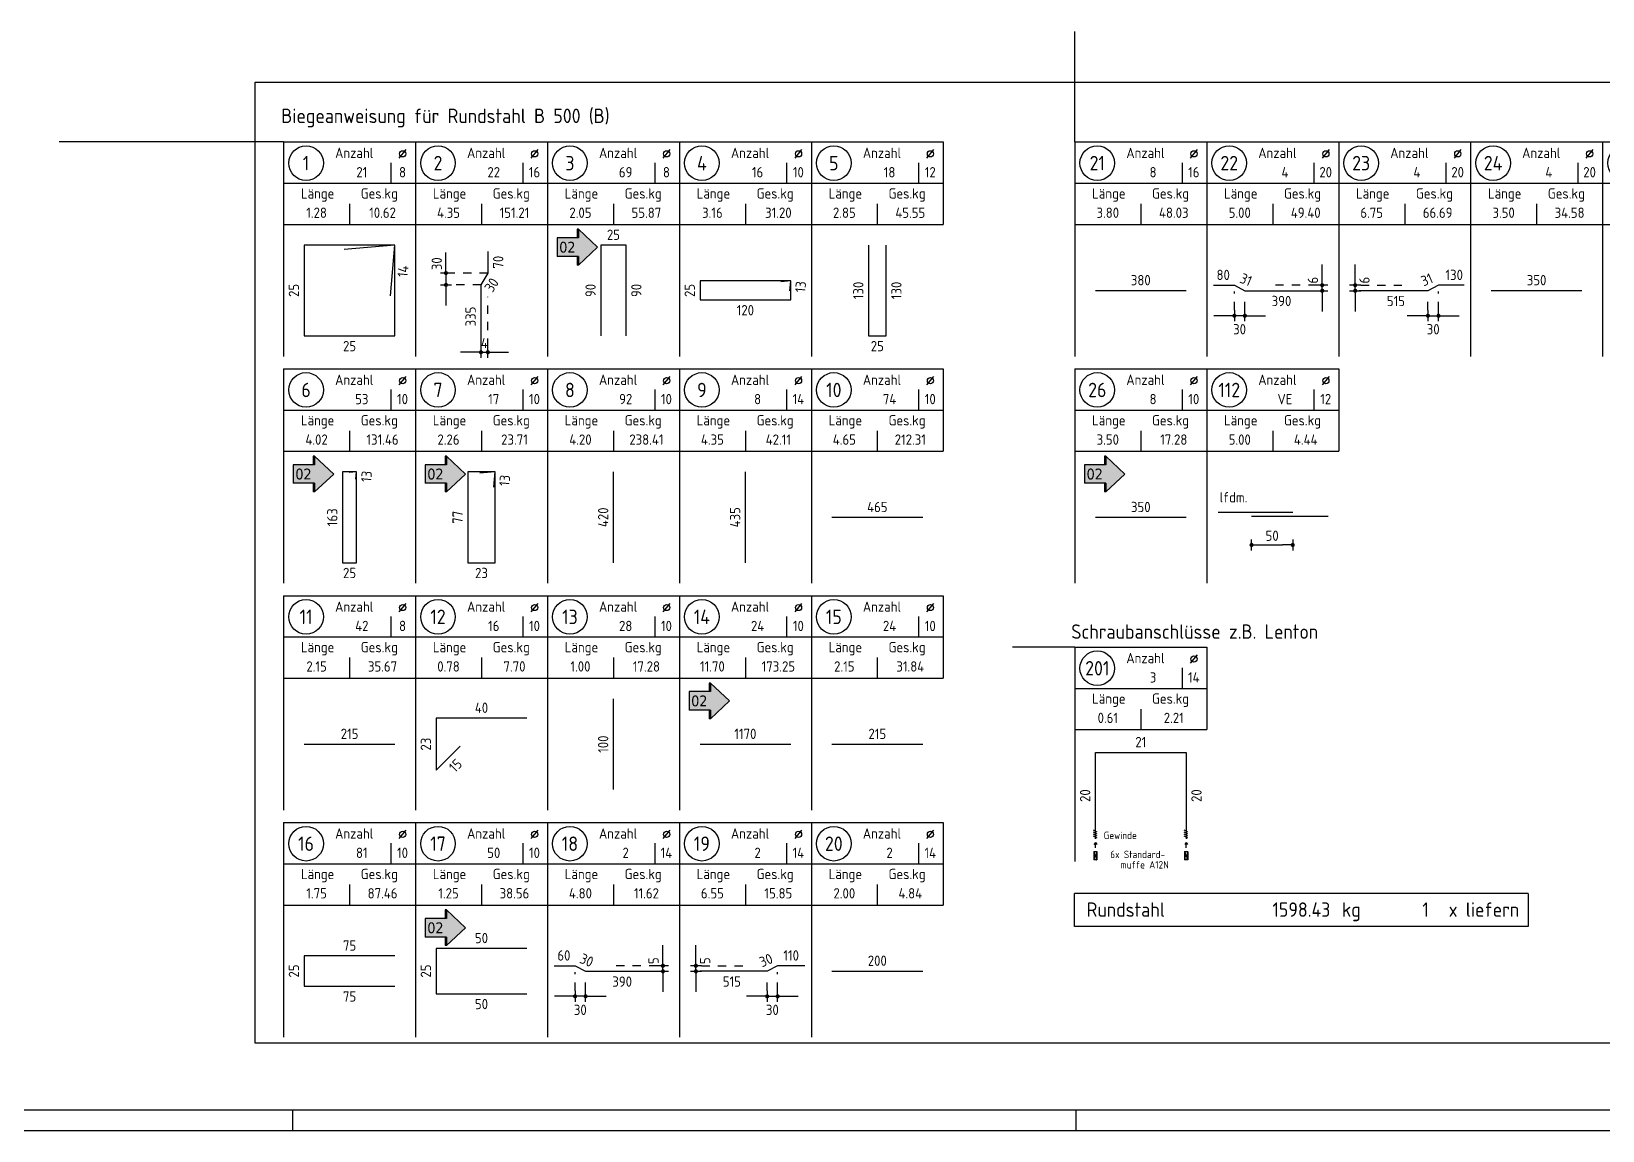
# Model space of a CAD drawing. Extents: x 44 to 147, y 27 to 70.
# Drawn here: x 81.17 to 100.22, y 36.03 to 49.35 of the extents above; entities that cross this region are included whole.
import ezdxf
from ezdxf.enums import TextEntityAlignment as Align

# ---------------------------------------------------------------- set-up
doc = ezdxf.new("R2010")
doc.units = 0
doc.header["$LTSCALE"] = 0.5
doc.linetypes.add('AUSGEZOGEN', pattern=[1000.01, 1000, 0.01])
doc.linetypes.add('HIDDEN4', pattern=[0.12, 0.02, -0.1])
for name, color, linetype in [('grau_hell', 7, 'Continuous'), ('index', 7, 'Continuous'), ('MASSE', 7, 'Continuous'), ('OBJEKT', 7, 'Continuous'), ('RAHMEN', 7, 'Continuous'), ('RND', 7, 'Continuous'), ('RND_BILD', 7, 'Continuous'), ('STAHL', 7, 'Continuous'), ('TEXT', 7, 'Continuous')]:
    doc.layers.add(name, color=color, linetype=linetype)
doc.layers.add('NOPLOT', color=7, linetype='Continuous', plot=False)
doc.styles.add('helv', font='tahoma.ttf')
doc.styles.add('txt', font='isocp.shx')
doc.dimstyles.new('DOT_I', dxfattribs={"dimscale": 0.5, "dimtxt": 0.25, "dimasz": 0.25, "dimexe": 0.1, "dimexo": 0.3, "dimgap": 0.1, "dimtad": 1, "dimdec": 3, "dimzin": 3, "dimtxsty": 'txt', "dimblk": 'DOT', "dimblk1": 'DOT', "dimblk2": 'DOT', "dimsah": 1, "dimcen": 0.1, "dimse1": 1, "dimse2": 1, "dimazin": 0, "dimtfac": 1, "dimtdec": 4, "dimtix": 1, "dimtmove": 2, "dimatfit": 3, "dimfxl": 0, "dimtvp": 1, "dimtolj": 1, "dimtzin": 0, "dimarcsym": 0})

# ---------------------------------------------------------------- blocks, each defined once
blk = doc.blocks.new('A1-57-0')
at = {"layer": 'RAHMEN', "color": 5}
blk.add_line((2, 0.5), (137.4, 0.5), dxfattribs=at)
at = {"layer": 'RAHMEN', "color": 7}
for p, q in [((80.9, 0), (80.9, 0.5)), ((99.9, 0), (99.9, 0.5))]:
    blk.add_line(p, q, dxfattribs=at)
at = {"layer": 'RAHMEN'}
blk.add_line((0, 0), (137.9, 0), dxfattribs=at)
blk = doc.blocks.new('DOT')
at = {"layer": 'MASSE', "color": 7, "linetype": 'Continuous'}
for p, q in [((0, 0), (-1, 0)), ((0, 0.54), (0, -0.54))]:
    blk.add_line(p, q, dxfattribs=at)
at = {"layer": 'MASSE', "color": 7, "linetype": 'Continuous', "const_width": 0.2}
blk.add_lwpolyline([(-0.1, 0, 1), (0.1, 0, 1)], format="xyb", close=True, dxfattribs=at)
blk = doc.blocks.new('*D52')
at = {"layer": 'DEFPOINTS', "color": 0, "linetype": 'AUSGEZOGEN', "transparency": 16777216}
for p in [(86.618, 45.463), (86.702, 45.463), (86.702, 45.463)]:
    blk.add_point(p, dxfattribs=at)
at = {"layer": 'RND_BILD', "color": 0, "linetype": 'AUSGEZOGEN', "lineweight": -2, "transparency": 16777216}
for p, q in [((86.493, 45.463), (86.368, 45.463)), ((86.618, 45.463), (86.702, 45.463)), ((86.827, 45.463), (86.952, 45.463))]:
    blk.add_line(p, q, dxfattribs=at)
at = {"layer": 'RND_BILD', "color": 0, "linetype": 'AUSGEZOGEN', "lineweight": -2, "transparency": 16777216, "xscale": 0.125, "yscale": 0.125, "zscale": 0.125}
blk.add_blockref('DOT', (86.618, 45.463), dxfattribs=at)
at = {"layer": 'RND_BILD', "color": 0, "linetype": 'AUSGEZOGEN', "lineweight": -2, "transparency": 16777216, "xscale": 0.125, "yscale": 0.125, "zscale": 0.125, "rotation": 180}
blk.add_blockref('DOT', (86.702, 45.463), dxfattribs=at)
at = {"layer": 'RND_BILD', "color": 0, "linetype": 'AUSGEZOGEN', "transparency": 16777216, "insert": (86.66, 45.575), "char_height": 0.125, "attachment_point": 5, "style": 'txt'}
blk.add_mtext('\\A1;4', dxfattribs=at)
blk = doc.blocks.new('*D53')
at = {"layer": 'DEFPOINTS', "color": 0, "linetype": 'AUSGEZOGEN', "transparency": 16777216}
for p in [(86.194, 46.423), (86.194, 46.28), (86.194, 46.28)]:
    blk.add_point(p, dxfattribs=at)
at = {"layer": 'MASSE', "color": 0, "linetype": 'AUSGEZOGEN', "lineweight": -2, "transparency": 16777216}
for p, q in [((86.194, 46.548), (86.194, 46.673)), ((86.194, 46.423), (86.194, 46.28)), ((86.194, 46.155), (86.194, 46.03))]:
    blk.add_line(p, q, dxfattribs=at)
at = {"layer": 'MASSE', "color": 0, "linetype": 'AUSGEZOGEN', "lineweight": -2, "transparency": 16777216, "xscale": 0.125, "yscale": 0.125, "zscale": 0.125}
for p, rotation in [((86.194, 46.423), 270), ((86.194, 46.28), 90)]:
    blk.add_blockref('DOT', p, dxfattribs=dict(at, rotation=rotation))
at = {"layer": 'MASSE', "color": 0, "linetype": 'AUSGEZOGEN', "transparency": 16777216, "insert": (86.082, 46.536), "char_height": 0.125, "attachment_point": 5, "rotation": 90, "style": 'txt'}
blk.add_mtext('\\A1;30', dxfattribs=at)
blk = doc.blocks.new('*D56')
at = {"layer": 'DEFPOINTS', "color": 0, "linetype": 'AUSGEZOGEN', "transparency": 16777216}
for p in [(95.963, 43.477), (96.463, 43.477), (96.463, 43.127)]:
    blk.add_point(p, dxfattribs=at)
at = {"layer": 'RND', "color": 0, "linetype": 'AUSGEZOGEN', "lineweight": -2, "transparency": 16777216}
blk.add_line((96.088, 43.127), (96.338, 43.127), dxfattribs=at)
at = {"layer": 'RND', "color": 0, "linetype": 'AUSGEZOGEN', "lineweight": -2, "transparency": 16777216, "xscale": 0.125, "yscale": 0.125, "zscale": 0.125, "rotation": 180}
blk.add_blockref('DOT', (95.963, 43.127), dxfattribs=at)
at = {"layer": 'RND', "color": 0, "linetype": 'AUSGEZOGEN', "lineweight": -2, "transparency": 16777216, "xscale": 0.125, "yscale": 0.125, "zscale": 0.125}
blk.add_blockref('DOT', (96.463, 43.127), dxfattribs=at)
at = {"layer": 'RND', "color": 0, "linetype": 'AUSGEZOGEN', "transparency": 16777216, "insert": (96.213, 43.239), "char_height": 0.125, "attachment_point": 5, "style": 'txt'}
blk.add_mtext('\\A1;50', dxfattribs=at)
blk = doc.blocks.new('Muffe%%C28')
at = {"layer": 'STAHL', "color": 102, "linetype": 'AUSGEZOGEN'}
for p, q in [((-0.01, 0.117), (-0.011, 0.116)), ((-0.011, 0.116), (-0.011, 0.017)), ((-0.011, 0.017), (-0.01, 0.016)), ((0.025, 0.117), (-0.01, 0.117)), ((-0.01, 0.016), (0.025, 0.016)), ((-0.007, 0.116), (-0.008, 0.117)), ((-0.007, 0.017), (-0.008, 0.016)), ((-0.007, 0.116), (-0.002, 0.072)), ((-0.007, 0.017), (-0.002, 0.061)), ((0.018, 0.07), (-0.003, 0.07)), ((-0.003, 0.063), (0.018, 0.063)), ((-0.002, 0.072), (-0.002, 0.066)), ((-0.002, 0.061), (-0.002, 0.066)), ((0.022, 0.116), (0.017, 0.072)), ((0.017, 0.072), (0.017, 0.066)), ((0.017, 0.061), (0.017, 0.066)), ((0.022, 0.017), (0.017, 0.061)), ((0.022, 0.116), (0.023, 0.117)), ((0.022, 0.017), (0.023, 0.016)), ((0.026, 0.116), (0.025, 0.117)), ((0.025, 0.016), (0.026, 0.017)), ((0.026, 0.116), (0.026, 0.017))]:
    blk.add_line(p, q, dxfattribs=at)
at = {"layer": 'TEXT', "color": 102, "linetype": 'AUSGEZOGEN'}
for p, q in [((-0.002, 0.074), (0.017, 0.074)), ((-0.002, 0.059), (0.017, 0.059))]:
    blk.add_line(p, q, dxfattribs=at)
blk = doc.blocks.new('RND_LIS2')
at = {"layer": 'RND', "color": 3, "linetype": 'Continuous'}
for p, q in [((0, 0), (0, -5.2)), ((0, 0), (3.2, 0)), ((3.2, 0), (3.2, -2)), ((2.6, -0.503), (2.6, -1)), ((0, -1), (3.2, -1)), ((1.6, -1.503), (1.6, -2)), ((0, -2), (3.2, -2))]:
    blk.add_line(p, q, dxfattribs=at)
at = {"layer": 'RND', "color": 7, "linetype": 'Continuous'}
blk.add_line((2.805, -0.39), (2.973, -0.186), dxfattribs=at)
at = {"layer": 'RND', "color": 1, "linetype": 'Continuous'}
blk.add_circle((0.545, -0.513), 0.42, dxfattribs=at)
at = {"layer": 'RND', "color": 7, "linetype": 'Continuous'}
blk.add_circle((2.889, -0.288), 0.075, dxfattribs=at)
at = {"layer": 'RND', "color": 7, "linetype": 'Continuous', "style": 'txt'}
for s, p in [('Anzahl', (1.249, -0.391)), ('Länge', (0.42, -1.373)), ('Ges.kg', (1.872, -1.373))]:
    blk.add_text(s, height=0.25, dxfattribs=at).set_placement(p)
at = {"layer": 'RND', "color": 1, "linetype": 'Continuous', "style": 'txt'}
blk.add_attdef('POS1', text='', height=0.35, dxfattribs=at).set_placement((0.545, -0.513), align=Align.MIDDLE)
at = {"layer": 'RND', "color": 7, "linetype": 'Continuous', "style": 'txt'}
for tag, p in [('STK1', (1.897, -0.859)), ('DS1', (2.885, -0.859)), ('LANG1', (0.8, -1.841)), ('GEW', (2.4, -1.841))]:
    blk.add_attdef(tag, text='', height=0.25, dxfattribs=at).set_placement(p, align=Align.CENTER)
blk = doc.blocks.new('*D58')
at = {"layer": 'DEFPOINTS', "color": 0, "linetype": 'AUSGEZOGEN', "transparency": 16777216}
for p in [(88.825, 38.026), (88.825, 38.026), (88.825, 37.959)]:
    blk.add_point(p, dxfattribs=at)
at = {"layer": 'RND_BILD', "color": 0, "linetype": 'AUSGEZOGEN', "lineweight": -2, "transparency": 16777216}
for p, q in [((88.825, 38.151), (88.825, 38.276)), ((88.825, 37.959), (88.825, 38.026)), ((88.825, 37.834), (88.825, 37.709))]:
    blk.add_line(p, q, dxfattribs=at)
at = {"layer": 'RND_BILD', "color": 0, "linetype": 'AUSGEZOGEN', "lineweight": -2, "transparency": 16777216, "xscale": 0.125, "yscale": 0.125, "zscale": 0.125}
for p, rotation in [((88.825, 38.026), 270), ((88.825, 37.959), 90)]:
    blk.add_blockref('DOT', p, dxfattribs=dict(at, rotation=rotation))
at = {"layer": 'RND_BILD', "color": 0, "linetype": 'AUSGEZOGEN', "transparency": 16777216, "insert": (88.712, 38.088), "char_height": 0.125, "attachment_point": 5, "rotation": 90, "style": 'txt'}
blk.add_mtext('\\A1;5', dxfattribs=at)
blk = doc.blocks.new('*D59')
at = {"layer": 'DEFPOINTS', "color": 0, "linetype": 'AUSGEZOGEN', "transparency": 16777216}
for p in [(87.76, 37.656), (87.76, 37.656), (87.887, 37.656)]:
    blk.add_point(p, dxfattribs=at)
at = {"layer": 'MASSE', "color": 0, "linetype": 'AUSGEZOGEN', "lineweight": -2, "transparency": 16777216}
for p, q in [((87.635, 37.656), (87.51, 37.656)), ((87.887, 37.656), (87.76, 37.656)), ((88.012, 37.656), (88.137, 37.656))]:
    blk.add_line(p, q, dxfattribs=at)
at = {"layer": 'MASSE', "color": 0, "linetype": 'AUSGEZOGEN', "lineweight": -2, "transparency": 16777216, "xscale": 0.125, "yscale": 0.125, "zscale": 0.125}
blk.add_blockref('DOT', (87.76, 37.656), dxfattribs=at)
at = {"layer": 'MASSE', "color": 0, "linetype": 'AUSGEZOGEN', "lineweight": -2, "transparency": 16777216, "xscale": 0.125, "yscale": 0.125, "zscale": 0.125, "rotation": 180}
blk.add_blockref('DOT', (87.887, 37.656), dxfattribs=at)
at = {"layer": 'MASSE', "color": 0, "linetype": 'AUSGEZOGEN', "transparency": 16777216, "insert": (87.823, 37.492), "char_height": 0.125, "attachment_point": 5, "style": 'txt'}
blk.add_mtext('\\A1;30', dxfattribs=at)
blk = doc.blocks.new('*D60')
at = {"layer": 'DEFPOINTS', "color": 0, "linetype": 'AUSGEZOGEN', "transparency": 16777216}
for p in [(89.225, 38.026), (89.225, 38.026), (89.225, 37.959)]:
    blk.add_point(p, dxfattribs=at)
at = {"layer": 'RND_BILD', "color": 0, "linetype": 'AUSGEZOGEN', "lineweight": -2, "transparency": 16777216}
for p, q in [((89.225, 38.151), (89.225, 38.276)), ((89.225, 37.959), (89.225, 38.026)), ((89.225, 37.834), (89.225, 37.709))]:
    blk.add_line(p, q, dxfattribs=at)
at = {"layer": 'RND_BILD', "color": 0, "linetype": 'AUSGEZOGEN', "lineweight": -2, "transparency": 16777216, "xscale": 0.125, "yscale": 0.125, "zscale": 0.125}
for p, rotation in [((89.225, 38.026), 270), ((89.225, 37.959), 90)]:
    blk.add_blockref('DOT', p, dxfattribs=dict(at, rotation=rotation))
at = {"layer": 'RND_BILD', "color": 0, "linetype": 'AUSGEZOGEN', "transparency": 16777216, "insert": (89.337, 38.088), "char_height": 0.125, "attachment_point": 5, "rotation": 90, "style": 'txt'}
blk.add_mtext('\\A1;5', dxfattribs=at)
blk = doc.blocks.new('*D61')
at = {"layer": 'DEFPOINTS', "color": 0, "linetype": 'AUSGEZOGEN', "transparency": 16777216}
for p in [(90.089, 37.656), (90.216, 37.656), (90.216, 37.656)]:
    blk.add_point(p, dxfattribs=at)
at = {"layer": 'MASSE', "color": 0, "linetype": 'AUSGEZOGEN', "lineweight": -2, "transparency": 16777216}
for p, q in [((89.964, 37.656), (89.839, 37.656)), ((90.089, 37.656), (90.216, 37.656)), ((90.341, 37.656), (90.466, 37.656))]:
    blk.add_line(p, q, dxfattribs=at)
at = {"layer": 'MASSE', "color": 0, "linetype": 'AUSGEZOGEN', "lineweight": -2, "transparency": 16777216, "xscale": 0.125, "yscale": 0.125, "zscale": 0.125}
blk.add_blockref('DOT', (90.089, 37.656), dxfattribs=at)
at = {"layer": 'MASSE', "color": 0, "linetype": 'AUSGEZOGEN', "lineweight": -2, "transparency": 16777216, "xscale": 0.125, "yscale": 0.125, "zscale": 0.125, "rotation": 180}
blk.add_blockref('DOT', (90.216, 37.656), dxfattribs=at)
at = {"layer": 'MASSE', "color": 0, "linetype": 'AUSGEZOGEN', "transparency": 16777216, "insert": (90.152, 37.492), "char_height": 0.125, "attachment_point": 5, "style": 'txt'}
blk.add_mtext('\\A1;30', dxfattribs=at)
blk = doc.blocks.new('*D62')
at = {"layer": 'DEFPOINTS', "color": 0, "linetype": 'AUSGEZOGEN', "transparency": 16777216}
for p in [(96.82, 46.276), (96.82, 46.276), (96.82, 46.209)]:
    blk.add_point(p, dxfattribs=at)
at = {"layer": 'RND_BILD', "color": 0, "linetype": 'AUSGEZOGEN', "lineweight": -2, "transparency": 16777216}
for p, q in [((96.82, 46.401), (96.82, 46.526)), ((96.82, 46.209), (96.82, 46.276)), ((96.82, 46.084), (96.82, 45.959))]:
    blk.add_line(p, q, dxfattribs=at)
at = {"layer": 'RND_BILD', "color": 0, "linetype": 'AUSGEZOGEN', "lineweight": -2, "transparency": 16777216, "xscale": 0.125, "yscale": 0.125, "zscale": 0.125}
for p, rotation in [((96.82, 46.276), 270), ((96.82, 46.209), 90)]:
    blk.add_blockref('DOT', p, dxfattribs=dict(at, rotation=rotation))
at = {"layer": 'RND_BILD', "color": 0, "linetype": 'AUSGEZOGEN', "transparency": 16777216, "insert": (96.707, 46.337), "char_height": 0.125, "attachment_point": 5, "rotation": 90, "style": 'txt'}
blk.add_mtext('\\A1;6', dxfattribs=at)
blk = doc.blocks.new('*D63')
at = {"layer": 'DEFPOINTS', "color": 0, "linetype": 'AUSGEZOGEN', "transparency": 16777216}
for p in [(95.755, 45.906), (95.755, 45.906), (95.882, 45.906)]:
    blk.add_point(p, dxfattribs=at)
at = {"layer": 'MASSE', "color": 0, "linetype": 'AUSGEZOGEN', "lineweight": -2, "transparency": 16777216}
for p, q in [((95.63, 45.906), (95.505, 45.906)), ((95.882, 45.906), (95.755, 45.906)), ((96.007, 45.906), (96.132, 45.906))]:
    blk.add_line(p, q, dxfattribs=at)
at = {"layer": 'MASSE', "color": 0, "linetype": 'AUSGEZOGEN', "lineweight": -2, "transparency": 16777216, "xscale": 0.125, "yscale": 0.125, "zscale": 0.125}
blk.add_blockref('DOT', (95.755, 45.906), dxfattribs=at)
at = {"layer": 'MASSE', "color": 0, "linetype": 'AUSGEZOGEN', "lineweight": -2, "transparency": 16777216, "xscale": 0.125, "yscale": 0.125, "zscale": 0.125, "rotation": 180}
blk.add_blockref('DOT', (95.882, 45.906), dxfattribs=at)
at = {"layer": 'MASSE', "color": 0, "linetype": 'AUSGEZOGEN', "transparency": 16777216, "insert": (95.818, 45.742), "char_height": 0.125, "attachment_point": 5, "style": 'txt'}
blk.add_mtext('\\A1;30', dxfattribs=at)
blk = doc.blocks.new('*D64')
at = {"layer": 'DEFPOINTS', "color": 0, "linetype": 'AUSGEZOGEN', "transparency": 16777216}
for p in [(97.22, 46.276), (97.22, 46.276), (97.22, 46.209)]:
    blk.add_point(p, dxfattribs=at)
at = {"layer": 'RND_BILD', "color": 0, "linetype": 'AUSGEZOGEN', "lineweight": -2, "transparency": 16777216}
for p, q in [((97.22, 46.401), (97.22, 46.526)), ((97.22, 46.209), (97.22, 46.276)), ((97.22, 46.084), (97.22, 45.959))]:
    blk.add_line(p, q, dxfattribs=at)
at = {"layer": 'RND_BILD', "color": 0, "linetype": 'AUSGEZOGEN', "lineweight": -2, "transparency": 16777216, "xscale": 0.125, "yscale": 0.125, "zscale": 0.125}
for p, rotation in [((97.22, 46.276), 270), ((97.22, 46.209), 90)]:
    blk.add_blockref('DOT', p, dxfattribs=dict(at, rotation=rotation))
at = {"layer": 'RND_BILD', "color": 0, "linetype": 'AUSGEZOGEN', "transparency": 16777216, "insert": (97.332, 46.337), "char_height": 0.125, "attachment_point": 5, "rotation": 90, "style": 'txt'}
blk.add_mtext('\\A1;6', dxfattribs=at)
blk = doc.blocks.new('*D65')
at = {"layer": 'DEFPOINTS', "color": 0, "linetype": 'AUSGEZOGEN', "transparency": 16777216}
for p in [(98.102, 45.906), (98.23, 45.906), (98.23, 45.906)]:
    blk.add_point(p, dxfattribs=at)
at = {"layer": 'MASSE', "color": 0, "linetype": 'AUSGEZOGEN', "lineweight": -2, "transparency": 16777216}
for p, q in [((97.977, 45.906), (97.852, 45.906)), ((98.102, 45.906), (98.23, 45.906)), ((98.355, 45.906), (98.48, 45.906))]:
    blk.add_line(p, q, dxfattribs=at)
at = {"layer": 'MASSE', "color": 0, "linetype": 'AUSGEZOGEN', "lineweight": -2, "transparency": 16777216, "xscale": 0.125, "yscale": 0.125, "zscale": 0.125}
blk.add_blockref('DOT', (98.102, 45.906), dxfattribs=at)
at = {"layer": 'MASSE', "color": 0, "linetype": 'AUSGEZOGEN', "lineweight": -2, "transparency": 16777216, "xscale": 0.125, "yscale": 0.125, "zscale": 0.125, "rotation": 180}
blk.add_blockref('DOT', (98.23, 45.906), dxfattribs=at)
at = {"layer": 'MASSE', "color": 0, "linetype": 'AUSGEZOGEN', "transparency": 16777216, "insert": (98.166, 45.742), "char_height": 0.125, "attachment_point": 5, "style": 'txt'}
blk.add_mtext('\\A1;30', dxfattribs=at)
blk = doc.blocks.new('hin_ind5')
at = {"layer": 'grau_hell', "linetype": 'AUSGEZOGEN'}
h = blk.add_hatch(color=9, dxfattribs=at)
h.dxf.hatch_style = 2
h.paths.add_polyline_path([(0, 0), (0.619, -0.577), (0.619, -0.3), (1.306, -0.3), (1.306, 0.3), (0.619, 0.3), (0.619, 0.577)])
h.paths.add_polyline_path([(0.34, -0.274), (1.311, -0.274), (1.311, 0.274), (0.34, 0.274)], flags=9)
at = {"layer": 'OBJEKT', "linetype": 'AUSGEZOGEN'}
for points in [[(0.619, 0.3), (0.66, 0.3), (0.66, 0.577), (0.619, 0.577)], [(0.619, -0.577), (0.66, -0.577), (0.66, -0.3), (0.619, -0.3)]]:
    blk.add_hatch(color=1, dxfattribs=at).paths.add_polyline_path(points)
at = {"layer": 'OBJEKT', "color": 1, "linetype": 'AUSGEZOGEN'}
for p, q in [((0, 0), (0.619, 0.577)), ((0.619, 0.577), (0.619, 0.3)), ((0.619, 0.577), (0.66, 0.577)), ((0.66, 0.577), (0.66, 0.3)), ((0, 0), (0.619, -0.577)), ((0.619, 0.3), (1.306, 0.3)), ((1.306, 0.3), (1.306, -0.3)), ((0.619, -0.3), (0.619, -0.577)), ((0.619, -0.3), (1.306, -0.3)), ((0.66, -0.3), (0.66, -0.577))]:
    blk.add_line(p, q, dxfattribs=at)
at = {"layer": 'OBJEKT', "color": 7, "linetype": 'AUSGEZOGEN'}
blk.add_line((0.619, -0.577), (0.66, -0.577), dxfattribs=at)
at = {"layer": 'index', "color": 1, "linetype": 'Continuous', "style": 'helv'}
blk.add_attdef('INDEX', text='', height=0.35, rotation=360, dxfattribs=at).set_placement((1.259, 0), align=Align.MIDDLE_RIGHT)
blk = doc.blocks.new('RND_SUM')
at = {"layer": 'RND', "color": 5, "linetype": 'Continuous'}
for p, q in [((0, 0), (0, 0.8)), ((11, 0.8), (0, 0.8)), ((11, 0.8), (11, 0)), ((11, 0), (0, 0))]:
    blk.add_line(p, q, dxfattribs=at)
at = {"layer": 'RND', "color": 1, "linetype": 'Continuous', "style": 'txt'}
for s, p in [('Rundstahl', (0.292, 0.235)), ('kg', (6.483, 0.235))]:
    blk.add_text(s, height=0.35, dxfattribs=at).set_placement(p)
blk.add_text('x liefern', height=0.35, dxfattribs=at).set_placement((10.784, 0.235), align=Align.RIGHT)
for tag, p in [('RND-S', (6.203, 0.235)), ('RND-Z', (8.59, 0.235))]:
    blk.add_attdef(tag, text='', height=0.35, dxfattribs=at).set_placement(p, align=Align.RIGHT)

msp = doc.modelspace()

# ---------------------------------------------------------------- linework, layer by layer
at = {"layer": 'NOPLOT', "color": 191, "linetype": 'AUSGEZOGEN'}
for p, q in [((93.8199, 48.0126), (93.8199, 49.3522)), ((84.2247, 48.0126), (81.5017, 48.0126)), ((93.8199, 41.889), (93.0632, 41.889))]:
    msp.add_line(p, q, dxfattribs=at)
at = {"layer": 'RND', "color": 1, "linetype": 'AUSGEZOGEN'}
for points in [[(95.5568, 43.5266), (96.4628, 43.5266)], [(95.9628, 43.4766), (96.8938, 43.4766)]]:
    msp.add_lwpolyline(points, dxfattribs=at)
at = {"layer": 'RND_BILD', "color": 7, "linetype": 'HIDDEN4'}
for p, q in [((86.7021, 46.423), (86.2617, 46.423)), ((86.6179, 46.2803), (86.2617, 46.2803)), ((86.7021, 45.5301), (86.7021, 46.1336)), ((95.7549, 45.974), (95.7549, 46.1996)), ((95.882, 45.974), (95.882, 46.1487)), ((96.7524, 46.2763), (96.1592, 46.2763)), ((97.2874, 46.2763), (97.8806, 46.2763)), ((98.1025, 45.974), (98.1025, 46.1487)), ((98.2296, 45.974), (98.2296, 46.1996)), ((87.7598, 37.724), (87.7598, 37.9496)), ((88.7572, 38.0263), (88.164, 38.0263)), ((89.2922, 38.0263), (89.8855, 38.0263)), ((90.2158, 37.724), (90.2158, 37.9496)), ((87.8869, 37.724), (87.8869, 37.8987)), ((90.0887, 37.724), (90.0887, 37.8987))]:
    msp.add_line(p, q, dxfattribs=at)
at = {"layer": 'RND_BILD', "color": 1, "linetype": 'AUSGEZOGEN'}
for points in [[(85.5211, 46.149), (85.5747, 46.7626), (84.4747, 46.7626), (84.4747, 45.6626), (85.5747, 45.6626), (85.5747, 46.7626), (84.9611, 46.7089)], [(86.7021, 46.6865), (86.7021, 46.423), (86.6179, 46.2803), (86.6179, 45.5126)], [(88.3775, 45.6626), (88.3775, 46.7626), (88.072, 46.7626), (88.072, 45.6626)], [(91.319, 46.7626), (91.319, 45.6626), (91.5305, 45.6626), (91.5305, 46.7626)], [(90.3644, 46.2085), (90.3747, 46.3272), (89.2747, 46.3272), (89.2747, 46.098), (90.3747, 46.098), (90.3747, 46.3272), (90.256, 46.3168)], [(94.0699, 46.2126), (95.1699, 46.2126)], [(95.5002, 46.2763), (95.7549, 46.2763), (95.882, 46.2095), (96.7699, 46.2095)], [(98.5396, 46.2763), (98.2296, 46.2763), (98.1025, 46.2095), (97.2699, 46.2095)], [(98.8699, 46.2126), (99.9699, 46.2126)], [(85.1015, 43.9252), (85.1091, 44.0126), (84.9404, 44.0126), (84.9404, 42.9126), (85.1091, 42.9126), (85.1091, 44.0126), (85.0217, 44.005)], [(86.7728, 43.8276), (86.789, 44.0126), (86.4605, 44.0126), (86.4605, 42.9126), (86.789, 42.9126), (86.789, 44.0126), (86.604, 43.9964)], [(88.2247, 42.9126), (88.2247, 44.0126)], [(89.8247, 42.9126), (89.8247, 44.0126)], [(90.8747, 43.4626), (91.9747, 43.4626)], [(94.0699, 43.4626), (95.1699, 43.4626)], [(88.2247, 40.1626), (88.2247, 41.2626)], [(87.1747, 41.0289), (86.0747, 41.0289), (86.0747, 40.3964), (86.3664, 40.6881)], [(84.4747, 40.7126), (85.5747, 40.7126)], [(89.2747, 40.7126), (90.3747, 40.7126)], [(90.8747, 40.7126), (91.9747, 40.7126)], [(94.0699, 39.5652), (94.0699, 40.6129), (95.1699, 40.6129), (95.1699, 39.5652)], [(85.5747, 38.146), (84.4747, 38.146), (84.4747, 37.7793), (85.5747, 37.7793)], [(87.1747, 38.2376), (86.0747, 38.2376), (86.0747, 37.6876), (87.1747, 37.6876)], [(87.5051, 38.0263), (87.7598, 38.0263), (87.8869, 37.9595), (88.7747, 37.9595)], [(90.5444, 38.0263), (90.2158, 38.0263), (90.0887, 37.9595), (89.2747, 37.9595)], [(90.8747, 37.9626), (91.9747, 37.9626)]]:
    msp.add_lwpolyline(points, dxfattribs=at)
at = {"layer": 'TEXT', "color": 102, "linetype": 'AUSGEZOGEN'}
for p, q in [((94.092, 39.6466), (94.0478, 39.6693)), ((94.092, 39.6226), (94.0478, 39.6453)), ((95.192, 39.6466), (95.1478, 39.6693)), ((95.192, 39.6226), (95.1478, 39.6453)), ((94.092, 39.5986), (94.0478, 39.6213)), ((94.092, 39.5746), (94.0478, 39.5973)), ((94.0701, 39.5219), (94.0521, 39.4967)), ((94.0701, 39.5219), (94.0881, 39.4967)), ((94.0701, 39.4546), (94.0701, 39.5219)), ((95.192, 39.5986), (95.1478, 39.6213)), ((95.192, 39.5746), (95.1478, 39.5973)), ((95.1701, 39.5219), (95.1521, 39.4967)), ((95.1701, 39.5219), (95.1881, 39.4967)), ((95.1701, 39.4546), (95.1701, 39.5219))]:
    msp.add_line(p, q, dxfattribs=at)
at = {"layer": 'TEXT', "color": 1, "linetype": 'AUSGEZOGEN'}
msp.add_lwpolyline([(83.88, 48.7355), (102.6057, 48.7355), (102.6057, 37.089), (83.88, 37.089)], close=True, dxfattribs=at)

# ---------------------------------------------------------------- block references
at = {"layer": 'OBJEKT', "color": 7, "linetype": 'AUSGEZOGEN'}
ref = msp.add_blockref('hin_ind5', (88.0325, 46.737), dxfattribs=dict(at, xscale=-0.375, yscale=0.375, zscale=0.375))
ref.add_attrib('INDEX', '02', dxfattribs={"layer": 'index', "color": 1, "linetype": 'Continuous', "height": 0.13125, "style": 'helv'}).set_placement((87.7646, 46.737), align=Align.MIDDLE_RIGHT)
ref = msp.add_blockref('hin_ind5', (84.8325, 43.987), dxfattribs=dict(at, xscale=-0.375, yscale=0.375, zscale=0.375))
ref.add_attrib('INDEX', '02', dxfattribs={"layer": 'index', "color": 1, "linetype": 'Continuous', "height": 0.13125, "style": 'helv'}).set_placement((84.5646, 43.987), align=Align.MIDDLE_RIGHT)
ref = msp.add_blockref('hin_ind5', (86.4325, 43.987), dxfattribs=dict(at, xscale=-0.375, yscale=0.375, zscale=0.375))
ref.add_attrib('INDEX', '02', dxfattribs={"layer": 'index', "color": 1, "linetype": 'Continuous', "height": 0.13125, "style": 'helv'}).set_placement((86.1646, 43.987), align=Align.MIDDLE_RIGHT)
ref = msp.add_blockref('hin_ind5', (94.4277, 43.987), dxfattribs=dict(at, xscale=-0.375, yscale=0.375, zscale=0.375))
ref.add_attrib('INDEX', '02', dxfattribs={"layer": 'index', "color": 1, "linetype": 'Continuous', "height": 0.13125, "style": 'helv'}).set_placement((94.1598, 43.987), align=Align.MIDDLE_RIGHT)
ref = msp.add_blockref('hin_ind5', (89.6325, 41.237), dxfattribs=dict(at, xscale=-0.375, yscale=0.375, zscale=0.375))
ref.add_attrib('INDEX', '02', dxfattribs={"layer": 'index', "color": 1, "linetype": 'Continuous', "height": 0.13125, "style": 'helv'}).set_placement((89.3646, 41.237), align=Align.MIDDLE_RIGHT)
at = {"layer": 'OBJEKT', "color": 7, "linetype": 'AUSGEZOGEN', "xscale": -1}
for p in [(94.0776, 39.2925), (95.1776, 39.2925)]:
    msp.add_blockref('Muffe%%C28', p, dxfattribs=at)
at = {"layer": 'OBJEKT', "color": 7, "linetype": 'AUSGEZOGEN'}
ref = msp.add_blockref('hin_ind5', (86.4325, 38.487), dxfattribs=dict(at, xscale=-0.375, yscale=0.375, zscale=0.375))
ref.add_attrib('INDEX', '02', dxfattribs={"layer": 'index', "color": 1, "linetype": 'Continuous', "height": 0.13125, "style": 'helv'}).set_placement((86.1646, 38.487), align=Align.MIDDLE_RIGHT)
at = {"layer": 'RAHMEN', "color": 7, "linetype": 'AUSGEZOGEN', "xscale": 0.5, "yscale": 0.5, "zscale": 0.5}
msp.add_blockref('A1-57-0', (43.8878, 36.0287), dxfattribs=at)
at = {"layer": 'RND_BILD', "color": 6, "linetype": 'AUSGEZOGEN', "xscale": 0.5, "yscale": 0.5, "zscale": 0.5}
for p, values in [((84.2247, 48.0126), {'POS1': '1', 'STK1': '21', 'DS1': '8', 'LANG1': '1.28', 'GEW': '10.62'}), ((93.8199, 48.0126), {'POS1': '21', 'STK1': '8', 'DS1': '16', 'LANG1': '3.80', 'GEW': '48.03'})]:
    msp.add_blockref('RND_LIS2', p, dxfattribs=at).add_auto_attribs(values)
at = {"layer": 'RND_BILD', "color": 7, "linetype": 'AUSGEZOGEN', "xscale": 0.5, "yscale": 0.5, "zscale": 0.5}
for name, p, values in [('RND_LIS2', (85.8247, 48.0126), {'POS1': '2', 'STK1': '22', 'DS1': '16', 'LANG1': '4.35', 'GEW': '151.21'}), ('RND_LIS2', (87.4247, 48.0126), {'POS1': '3', 'STK1': '69', 'DS1': '8', 'LANG1': '2.05', 'GEW': '55.87'}), ('RND_LIS2', (89.0247, 48.0126), {'POS1': '4', 'STK1': '16', 'DS1': '10', 'LANG1': '3.16', 'GEW': '31.20'}), ('RND_LIS2', (90.6247, 48.0126), {'POS1': '5', 'STK1': '18', 'DS1': '12', 'LANG1': '2.85', 'GEW': '45.55'}), ('RND_LIS2', (95.4199, 48.0126), {'POS1': '22', 'STK1': '4', 'DS1': '20', 'LANG1': '5.00', 'GEW': '49.40'}), ('RND_LIS2', (97.0199, 48.0126), {'POS1': '23', 'STK1': '4', 'DS1': '20', 'LANG1': '6.75', 'GEW': '66.69'}), ('RND_LIS2', (98.6199, 48.0126), {'POS1': '24', 'STK1': '4', 'DS1': '20', 'LANG1': '3.50', 'GEW': '34.58'}), ('RND_LIS2', (100.2199, 48.0126), {'POS1': '25', 'STK1': '50', 'DS1': '8', 'LANG1': '0.47', 'GEW': '9.28'}), ('RND_LIS2', (84.2247, 45.2626), {'POS1': '6', 'STK1': '53', 'DS1': '10', 'LANG1': '4.02', 'GEW': '131.46'}), ('RND_LIS2', (85.8247, 45.2626), {'POS1': '7', 'STK1': '17', 'DS1': '10', 'LANG1': '2.26', 'GEW': '23.71'}), ('RND_LIS2', (87.4247, 45.2626), {'POS1': '8', 'STK1': '92', 'DS1': '10', 'LANG1': '4.20', 'GEW': '238.41'}), ('RND_LIS2', (89.0247, 45.2626), {'POS1': '9', 'STK1': '8', 'DS1': '14', 'LANG1': '4.35', 'GEW': '42.11'}), ('RND_LIS2', (90.6247, 45.2626), {'POS1': '10', 'STK1': '74', 'DS1': '10', 'LANG1': '4.65', 'GEW': '212.31'}), ('RND_LIS2', (93.8199, 45.2626), {'POS1': '26', 'STK1': '8', 'DS1': '10', 'LANG1': '3.50', 'GEW': '17.28'}), ('RND_LIS2', (95.4199, 45.2626), {'POS1': '112', 'STK1': 'VE', 'DS1': '12', 'LANG1': '5.00', 'GEW': '4.44'}), ('RND_LIS2', (84.2247, 42.5126), {'POS1': '11', 'STK1': '42', 'DS1': '8', 'LANG1': '2.15', 'GEW': '35.67'}), ('RND_LIS2', (85.8247, 42.5126), {'POS1': '12', 'STK1': '16', 'DS1': '10', 'LANG1': '0.78', 'GEW': '7.70'}), ('RND_LIS2', (87.4247, 42.5126), {'POS1': '13', 'STK1': '28', 'DS1': '10', 'LANG1': '1.00', 'GEW': '17.28'}), ('RND_LIS2', (89.0247, 42.5126), {'POS1': '14', 'STK1': '24', 'DS1': '10', 'LANG1': '11.70', 'GEW': '173.25'}), ('RND_LIS2', (90.6247, 42.5126), {'POS1': '15', 'STK1': '24', 'DS1': '10', 'LANG1': '2.15', 'GEW': '31.84'}), ('RND_LIS2', (93.8199, 41.889), {'POS1': '201', 'STK1': '3', 'DS1': '14', 'LANG1': '0.61', 'GEW': '2.21'}), ('RND_LIS2', (84.2247, 39.7626), {'POS1': '16', 'STK1': '81', 'DS1': '10', 'LANG1': '1.75', 'GEW': '87.46'}), ('RND_LIS2', (85.8247, 39.7626), {'POS1': '17', 'STK1': '50', 'DS1': '10', 'LANG1': '1.25', 'GEW': '38.56'}), ('RND_LIS2', (87.4247, 39.7626), {'POS1': '18', 'STK1': '2', 'DS1': '14', 'LANG1': '4.80', 'GEW': '11.62'}), ('RND_LIS2', (89.0247, 39.7626), {'POS1': '19', 'STK1': '2', 'DS1': '14', 'LANG1': '6.55', 'GEW': '15.85'}), ('RND_LIS2', (90.6247, 39.7626), {'POS1': '20', 'STK1': '2', 'DS1': '14', 'LANG1': '2.00', 'GEW': '4.84'}), ('RND_SUM', (93.8174, 38.502), {'RND-S': '1598.43', 'RND-Z': '1'})]:
    msp.add_blockref(name, p, dxfattribs=at).add_auto_attribs(values)

# ---------------------------------------------------------------- texts
at = {"layer": 'RND_BILD', "color": 7, "linetype": 'AUSGEZOGEN', "style": 'txt'}
for s, p in [('25', (88.2247, 46.8876)), ('380', (94.6199, 46.3376)), ('80', (95.6191, 46.4013)), ('130', (98.4207, 46.4013)), ('350', (99.4199, 46.3376)), ('390', (96.326, 46.0845)), ('515', (97.7138, 46.0845)), ('120', (89.8247, 45.973)), ('25', (85.0247, 45.5376)), ('25', (91.4247, 45.5376)), ('465', (91.4247, 43.5876)), ('350', (94.6199, 43.5876)), ('25', (85.0247, 42.7876)), ('23', (86.6247, 42.7876)), ('40', (86.6247, 41.1539)), ('215', (85.0247, 40.8376)), ('1170', (89.8247, 40.8376)), ('215', (91.4247, 40.8376)), ('21', (94.6199, 40.7379)), ('75', (85.0247, 38.271)), ('50', (86.6247, 38.3626)), ('60', (87.6239, 38.1513)), ('110', (90.3803, 38.1513)), ('200', (91.4247, 38.0876)), ('390', (88.3308, 37.8345)), ('515', (89.6611, 37.8345)), ('75', (85.0247, 37.6543)), ('50', (86.6247, 37.5626))]:
    msp.add_text(s, height=0.125, dxfattribs=at).set_placement(p, align=Align.MIDDLE)
for s, rotation, p in [('14', 84.99986, (85.6724, 46.4449)), ('70', 90, (86.8271, 46.5548)), ('30', 57.38607, (86.7471, 46.2789)), ('13', 84.99986, (90.4941, 46.257)), ('130', 90, (91.194, 46.2126)), ('130', 90, (91.6555, 46.2126)), ('31', 337.16062, (95.896, 46.3436)), ('31', 22.83938, (98.0886, 46.3436)), ('25', 90, (84.3497, 46.2126)), ('90', 90, (87.947, 46.2126)), ('90', 90, (88.5025, 46.2126)), ('25', 90, (89.1497, 46.2126)), ('335', 90, (86.4929, 45.8965)), ('13', 84.99986, (85.2298, 43.958)), ('13', 84.99986, (86.9055, 43.9092)), ('163', 90, (84.8154, 43.4626)), ('77', 90, (86.3355, 43.4626)), ('420', 90, (88.0997, 43.4626)), ('435', 90, (89.6997, 43.4626)), ('23', 90, (85.9497, 40.7126)), ('100', 90, (88.0997, 40.7126)), ('15', 45, (86.309, 40.4538)), ('20', 90, (93.9449, 40.089)), ('20', 90, (95.2949, 40.089)), ('30', 337.16062, (87.9008, 38.0936)), ('30', 22.83938, (90.0748, 38.0936)), ('25', 90, (84.3497, 37.9626)), ('25', 90, (85.9497, 37.9626))]:
    msp.add_text(s, height=0.125, rotation=rotation, dxfattribs=at).set_placement(p, align=Align.MIDDLE)
at = {"layer": 'TEXT', "color": 1, "linetype": 'AUSGEZOGEN', "style": 'txt'}
for s, p in [('Biegeanweisung für Rundstahl B 500 (B)', (84.1968, 48.2416)), ('Schraubanschlüsse z.B. Lenton', (93.7765, 41.9895))]:
    msp.add_text(s, height=0.175, dxfattribs=at).set_placement(p)
at = {"layer": 'TEXT', "color": 7, "linetype": 'AUSGEZOGEN', "style": 'txt'}
msp.add_text('lfdm.', height=0.125, dxfattribs=at).set_placement((95.5751, 43.6426))
at = {"layer": 'TEXT', "color": 102, "linetype": 'Continuous', "style": 'txt'}
for s, p in [('Gewinde', (94.1697, 39.5617)), ('6x Standard-', (94.2499, 39.331)), ('muffe A12N', (94.3738, 39.2053))]:
    msp.add_text(s, height=0.09, dxfattribs=at).set_placement(p)

# ---------------------------------------------------------------- dimensions: what is measured, and where the dimension line sits
at = {"layer": 'MASSE', "color": 7, "linetype": 'AUSGEZOGEN'}
for base, p1, p2, angle, picture, middle in [((86.1942, 46.2803), (86.1942, 46.423), (86.1942, 46.2803), 90, '*D53', (86.0817, 46.5358)), ((98.2296, 45.9065), (98.1025, 45.9065), (98.2296, 45.9065), 180, '*D65', (98.1661, 45.7417)), ((90.2158, 37.6565), (90.0887, 37.6565), (90.2158, 37.6565), 180, '*D61', (90.1523, 37.4917))]:
    dim = msp.add_linear_dim(base=base, p1=p1, p2=p2, angle=angle, text='30', dimstyle='DOT_I', override={"dimdec": 1, "dimlfac": 100}, dxfattribs=at)
    dim.commit()
    dim.dimension.update_dxf_attribs({"geometry": picture, "text_midpoint": middle, "dimtype": 160})
for base, p1, p2, picture, middle in [((95.7549, 45.9065), (95.882, 45.9065), (95.7549, 45.9065), '*D63', (95.8185, 45.7417)), ((87.7598, 37.6565), (87.8869, 37.6565), (87.7598, 37.6565), '*D59', (87.8233, 37.4917))]:
    dim = msp.add_linear_dim(base=base, p1=p1, p2=p2, text='30', dimstyle='DOT_I', override={"dimdec": 1, "dimlfac": 100}, dxfattribs=at)
    dim.commit()
    dim.dimension.update_dxf_attribs({"geometry": picture, "text_midpoint": middle, "dimtype": 160})
at = {"layer": 'RND', "color": 7, "linetype": 'AUSGEZOGEN'}
dim = msp.add_linear_dim(base=(96.4628, 43.1266), p1=(95.9628, 43.4766), p2=(96.4628, 43.4766), dimstyle='DOT_I', override={"dimdec": 0, "dimlfac": 100}, dxfattribs=at)
dim.commit()
dim.dimension.update_dxf_attribs({"geometry": '*D56', "text_midpoint": (96.2128, 43.2391)})
at = {"layer": 'RND_BILD', "color": 7, "linetype": 'AUSGEZOGEN'}
for base, p1, p2, text, picture, middle in [((96.8199, 46.2763), (96.8199, 46.2095), (96.8199, 46.2763), '6', '*D62', (96.7074, 46.3372)), ((97.2199, 46.2763), (97.2199, 46.2095), (97.2199, 46.2763), '6', '*D64', (97.3324, 46.3372)), ((88.8247, 38.0263), (88.8247, 37.9595), (88.8247, 38.0263), '5', '*D58', (88.7122, 38.0883)), ((89.2247, 38.0263), (89.2247, 37.9595), (89.2247, 38.0263), '5', '*D60', (89.3372, 38.0883))]:
    dim = msp.add_linear_dim(base=base, p1=p1, p2=p2, angle=90, text=text, dimstyle='DOT_I', override={"dimdec": 0, "dimlfac": 100}, dxfattribs=at)
    dim.commit()
    dim.dimension.update_dxf_attribs({"geometry": picture, "text_midpoint": middle, "dimtype": 160})
dim = msp.add_linear_dim(base=(86.7021, 45.4626), p1=(86.6179, 45.4626), p2=(86.7021, 45.4626), text='4', dimstyle='DOT_I', override={"dimdec": 0, "dimlfac": 100}, dxfattribs=at)
dim.commit()
dim.dimension.update_dxf_attribs({"geometry": '*D52', "text_midpoint": (86.66, 45.5751)})

doc.saveas('drawing.dxf')
